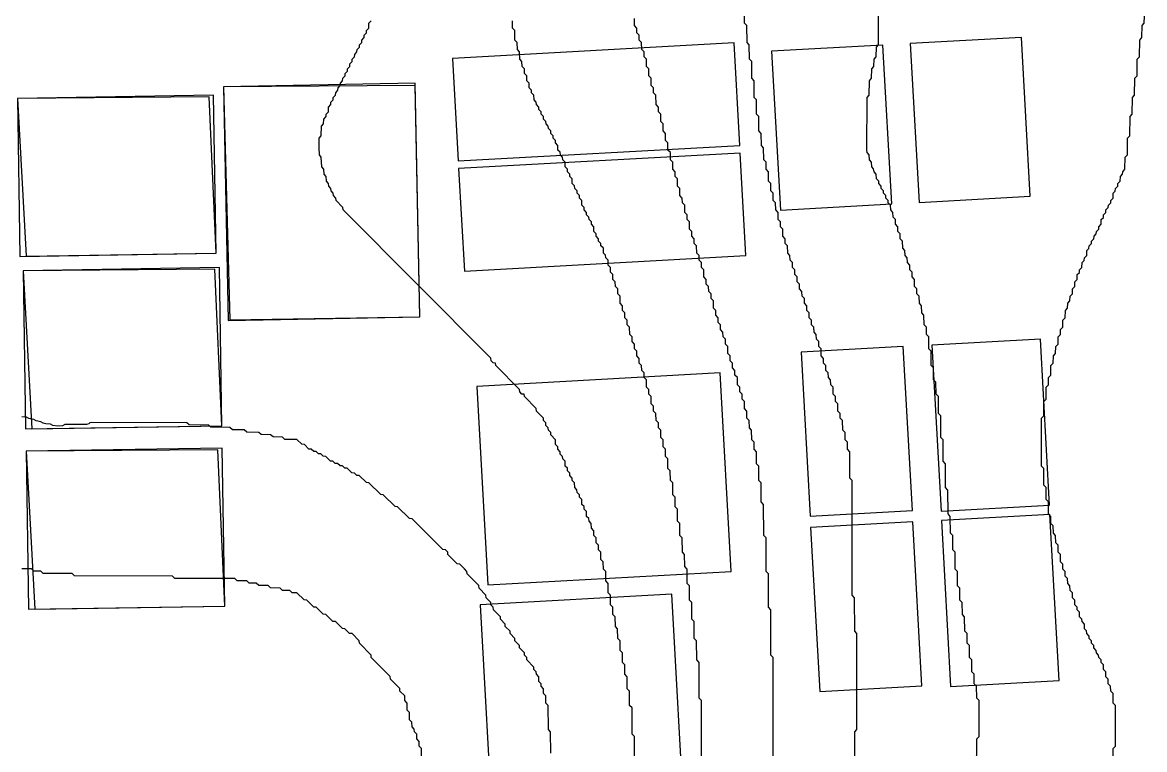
# Model space of a CAD drawing. Header units: millimetres. Extents: x 0 to 1200, y 0 to 1080.
# Drawn here: x 771.9 to 1006.4, y 159.5 to 311.4 of the extents above; entities that cross this region are included whole.
import ezdxf

# ---------------------------------------------------------------- set-up
doc = ezdxf.new("R2010")
doc.units = ezdxf.units.MM
for name, color, linetype in [('BLDG_BOX_RASTER', 1, 'Continuous'), ('BLDG_FOOTPRINT_RASTER', 12, 'Continuous'), ('CONTOUR_53', 50, 'Continuous'), ('CONTOUR_54', 40, 'Continuous'), ('CONTOUR_55', 40, 'Continuous'), ('CONTOUR_56', 30, 'Continuous'), ('CONTOUR_57', 30, 'Continuous'), ('CONTOUR_58', 22, 'Continuous'), ('CONTOUR_59', 22, 'Continuous'), ('CONTOUR_60', 14, 'Continuous')]:
    doc.layers.add(name, color=color, linetype=linetype)

msp = doc.modelspace()

# ---------------------------------------------------------------- linework, layer by layer
at = {"layer": 'BLDG_BOX_RASTER'}
for points in [[(921.79, 285.75, 110.48), (920.6, 307.17, 110.26), (861.76, 303.9, 114.89), (862.95, 282.49, 115.05), (921.79, 285.75, 110.48)], [(957.39, 307.02, 107.76), (959.23, 273.83, 107.74), (982.47, 275.12, 106.7), (980.63, 308.31, 106.96), (957.39, 307.02, 107.76)], [(953.53, 273.51, 107.98), (951.68, 306.7, 107.96), (928.44, 305.41, 109.64), (930.29, 272.22, 109.93), (953.53, 273.51, 107.98)], [(854.92, 249.95, 116.19), (853.94, 298.76, 115.33), (813.89, 297.95, 117.06), (814.87, 249.15, 117.35), (854.92, 249.95, 116.19)], [(771.37, 262.55, 117.79), (812.37, 263.2, 117.15), (811.84, 296.22, 117.11), (770.84, 295.56, 117.83), (771.37, 262.55, 117.79)], [(921.88, 284.15, 110.51), (863.04, 280.88, 115.07), (864.23, 259.46, 115.54), (923.07, 262.73, 110.96), (921.88, 284.15, 110.51)], [(772.56, 226.54, 118.15), (813.56, 227.19, 117.99), (813.04, 260.21, 117.18), (772.04, 259.56, 117.79), (772.56, 226.54, 118.15)], [(961.91, 244.03, 107.96), (963.84, 209.34, 108.15), (986.53, 210.6, 105.98), (984.6, 245.29, 106.26), (961.91, 244.03, 107.96)], [(957.85, 209.5, 108.74), (955.95, 243.74, 108.46), (934.6, 242.55, 110.41), (936.5, 208.31, 110.93), (957.85, 209.5, 108.74)], [(917.71, 238.21, 112.3), (866.84, 235.39, 116.29), (869.14, 193.92, 117.85), (920.01, 196.75, 112.88), (917.71, 238.21, 112.3)], [(773.16, 188.83, 120.42), (814.16, 189.48, 120.03), (813.64, 222.5, 118.23), (772.64, 221.85, 118.5), (773.16, 188.83, 120.42)], [(936.59, 205.9, 110.93), (938.49, 171.66, 110.87), (959.85, 172.85, 108.86), (957.95, 207.09, 108.75), (936.59, 205.9, 110.93)], [(965.84, 172.69, 108.38), (988.53, 173.95, 106.61), (986.6, 208.64, 105.99), (963.91, 207.38, 108.17), (965.84, 172.69, 108.38)], [(907.6, 191.98, 114.43), (867.54, 189.75, 118.11), (870.27, 140.63, 118.67), (910.33, 142.86, 114.49), (907.6, 191.98, 114.43)]]:
    msp.add_polyline3d(points, close=True, dxfattribs=at)
at = {"layer": 'BLDG_FOOTPRINT_RASTER'}
for points in [[(861.76, 303.9, 114.89), (862.95, 282.49, 115.05), (921.79, 285.75, 110.48), (920.6, 307.17, 110.26), (861.76, 303.9, 114.89)], [(957.39, 307.02, 107.76), (959.23, 273.83, 107.74), (982.47, 275.12, 106.7), (980.63, 308.31, 106.96), (957.39, 307.02, 107.76)], [(928.44, 305.41, 109.64), (930.29, 272.22, 109.93), (953.53, 273.51, 107.98), (951.68, 306.7, 107.96), (928.44, 305.41, 109.64)], [(813.89, 297.95, 117.06), (815.23, 249.32, 117.34), (854.92, 249.95, 116.19), (853.95, 298.25, 115.33), (813.89, 297.95, 117.06)], [(770.84, 295.56, 117.83), (772.67, 262.57, 117.78), (812.37, 263.2, 117.15), (810.9, 295.86, 117.13), (770.84, 295.56, 117.83)], [(863.04, 280.88, 115.07), (864.23, 259.46, 115.54), (923.07, 262.73, 110.96), (921.88, 284.15, 110.51), (863.04, 280.88, 115.07)], [(772.04, 259.56, 117.79), (773.87, 226.56, 118.12), (813.56, 227.19, 117.99), (812.1, 259.85, 117.2), (772.04, 259.56, 117.79)], [(961.91, 244.03, 107.96), (963.84, 209.34, 108.15), (986.53, 210.6, 105.98), (984.6, 245.29, 106.26), (961.91, 244.03, 107.96)], [(934.6, 242.55, 110.41), (936.5, 208.31, 110.93), (957.85, 209.5, 108.74), (955.95, 243.74, 108.46), (934.6, 242.55, 110.41)], [(866.84, 235.39, 116.29), (869.14, 193.92, 117.85), (920.01, 196.75, 112.88), (917.71, 238.21, 112.3), (866.84, 235.39, 116.29)], [(772.64, 221.85, 118.5), (774.47, 188.85, 120.39), (814.16, 189.48, 120.03), (812.7, 222.14, 118.26), (772.64, 221.85, 118.5)], [(936.59, 205.9, 110.93), (938.49, 171.66, 110.87), (959.85, 172.85, 108.86), (957.95, 207.09, 108.75), (936.59, 205.9, 110.93)], [(963.91, 207.38, 108.17), (965.84, 172.69, 108.38), (988.53, 173.95, 106.61), (986.6, 208.64, 105.99), (963.91, 207.38, 108.17)], [(867.54, 189.75, 118.11), (870.27, 140.63, 118.67), (910.33, 142.86, 114.49), (907.6, 191.98, 114.43), (867.54, 189.75, 118.11)]]:
    msp.add_polyline3d(points, close=True, dxfattribs=at)
at = {"layer": 'CONTOUR_53'}
msp.add_polyline3d([(999.77, 158.25, 106), (999.78, 159.75, 106), (1000.27, 160.25, 106), (1000.27, 168.75, 106), (999.79, 169.25, 106), (999.77, 171.25, 106), (999.29, 171.75, 106), (999.27, 172.75, 106), (998.79, 173.25, 106), (998.77, 174.25, 106), (998.29, 174.75, 106), (998.27, 175.75, 106), (997.79, 176.25, 106), (997.77, 177.25, 106), (997.29, 177.75, 106), (997.27, 178.25, 106), (996.79, 178.75, 106), (996.77, 179.25, 106), (996.29, 179.75, 106), (996.28, 180.25, 106), (995.79, 180.75, 106), (995.78, 181.25, 106), (995.29, 181.75, 106), (995.28, 182.25, 106), (994.8, 182.75, 106), (994.78, 183.25, 106), (994.3, 183.75, 106), (994.25, 184.3, 106), (993.8, 184.75, 106), (993.78, 185.75, 106), (993.3, 186.25, 106), (993.25, 186.8, 106), (992.8, 187.25, 106), (992.78, 188.25, 106), (992.3, 188.75, 106), (992.25, 189.3, 106), (991.8, 189.75, 106), (991.78, 190.75, 106), (991.3, 191.25, 106), (991.28, 192.25, 106), (990.8, 192.75, 106), (990.78, 193.75, 106), (990.3, 194.25, 106), (990.28, 195.25, 106), (989.8, 195.75, 106), (989.78, 196.75, 106), (989.3, 197.25, 106), (989.28, 198.25, 106), (988.8, 198.75, 106), (988.78, 200.25, 106), (988.3, 200.75, 106), (988.28, 202.25, 106), (987.8, 202.75, 106), (987.78, 204.25, 106), (987.3, 204.75, 106), (987.28, 206.25, 106), (986.8, 206.75, 106), (986.78, 208.25, 106), (986.31, 208.75, 106), (986.28, 211.25, 106), (985.8, 211.75, 106), (985.78, 214.25, 106), (985.31, 214.75, 106), (985.28, 218.25, 106), (984.81, 218.75, 106), (984.81, 228.75, 106), (985.28, 229.25, 106), (985.31, 232.25, 106), (985.78, 232.75, 106), (985.81, 235.25, 106), (986.28, 235.75, 106), (986.3, 237.25, 106), (986.78, 237.75, 106), (986.81, 239.75, 106), (987.28, 240.25, 106), (987.3, 241.75, 106), (987.78, 242.25, 106), (987.8, 243.75, 106), (988.28, 244.25, 106), (988.31, 245.75, 106), (988.78, 246.25, 106), (988.8, 247.25, 106), (989.28, 247.75, 106), (989.31, 249.25, 106), (989.78, 249.75, 106), (989.81, 251.25, 106), (990.28, 251.75, 106), (990.31, 252.75, 106), (990.78, 253.25, 106), (990.81, 254.25, 106), (991.28, 254.75, 106), (991.31, 255.75, 106), (991.78, 256.25, 106), (991.81, 257.25, 106), (992.28, 257.75, 106), (992.31, 258.75, 106), (992.75, 259.19, 106), (992.8, 259.75, 106), (993.28, 260.25, 106), (993.31, 261.25, 106), (993.75, 261.69, 106), (993.8, 262.25, 106), (994.28, 262.75, 106), (994.31, 263.75, 106), (994.75, 264.19, 106), (994.8, 264.75, 106), (995.28, 265.25, 106), (995.3, 265.75, 106), (995.78, 266.25, 106), (995.8, 266.75, 106), (996.28, 267.25, 106), (996.3, 267.75, 106), (996.78, 268.25, 106), (996.8, 268.75, 106), (997.28, 269.25, 106), (997.31, 270.25, 106), (997.75, 270.69, 106), (997.8, 271.25, 106), (998.28, 271.75, 106), (998.3, 272.25, 106), (998.78, 272.75, 106), (998.8, 273.25, 106), (999.28, 273.75, 106), (999.3, 274.25, 106), (999.78, 274.75, 106), (999.8, 275.75, 106), (1000.25, 276.2, 106), (1000.3, 276.75, 106), (1000.78, 277.25, 106), (1000.79, 277.75, 106), (1001.28, 278.25, 106), (1001.3, 279.25, 106), (1001.75, 279.7, 106), (1001.79, 280.25, 106), (1002.27, 280.75, 106), (1002.3, 283.25, 106), (1002.77, 283.75, 106), (1002.81, 287.25, 106), (1003.28, 287.75, 106), (1003.32, 291.75, 106), (1003.78, 292.25, 106), (1003.82, 295.75, 106), (1004.28, 296.25, 106), (1004.33, 299.75, 106), (1004.79, 300.25, 106), (1004.84, 303.75, 106), (1005.29, 304.25, 106), (1005.35, 307.75, 106), (1005.8, 308.25, 106), (1005.86, 310.75, 106), (1006.3, 311.25, 106), (1006.36, 312.75, 106)], dxfattribs=at)
at = {"layer": 'CONTOUR_54'}
msp.add_polyline3d([(971.27, 154.75, 108), (971.29, 161.75, 108), (971.77, 162.25, 108), (971.77, 169.75, 108), (971.29, 170.25, 108), (971.27, 172.75, 108), (970.79, 173.25, 108), (970.77, 175.25, 108), (970.29, 175.75, 108), (970.27, 178.25, 108), (969.79, 178.75, 108), (969.77, 181.25, 108), (969.29, 181.75, 108), (969.27, 183.75, 108), (968.79, 184.25, 108), (968.77, 187.25, 108), (968.29, 187.75, 108), (968.27, 190.25, 108), (967.79, 190.75, 108), (967.77, 193.25, 108), (967.29, 193.75, 108), (967.27, 196.75, 108), (966.79, 197.25, 108), (966.77, 200.75, 108), (966.29, 201.25, 108), (966.27, 204.25, 108), (965.79, 204.75, 108), (965.77, 208.25, 108), (965.29, 208.75, 108), (965.27, 213.75, 108), (964.79, 214.25, 108), (964.77, 219.25, 108), (964.29, 219.75, 108), (964.27, 224.25, 108), (963.79, 224.75, 108), (963.77, 229.25, 108), (963.29, 229.75, 108), (963.27, 233.25, 108), (962.79, 233.75, 108), (962.77, 236.25, 108), (962.29, 236.75, 108), (962.27, 239.25, 108), (961.79, 239.75, 108), (961.77, 242.75, 108), (961.3, 243.25, 108), (961.27, 245.75, 108), (960.8, 246.25, 108), (960.77, 247.75, 108), (960.3, 248.25, 108), (960.27, 250.25, 108), (959.8, 250.75, 108), (959.78, 252.25, 108), (959.3, 252.75, 108), (959.28, 254.25, 108), (958.8, 254.75, 108), (958.78, 255.75, 108), (958.31, 256.25, 108), (958.28, 257.75, 108), (957.81, 258.25, 108), (957.78, 259.25, 108), (957.31, 259.75, 108), (957.28, 260.75, 108), (956.81, 261.25, 108), (956.78, 262.25, 108), (956.32, 262.75, 108), (956.29, 263.75, 108), (955.82, 264.25, 108), (955.78, 265.75, 108), (955.32, 266.25, 108), (955.29, 267.25, 108), (954.82, 267.75, 108), (954.79, 268.75, 108), (954.32, 269.25, 108), (954.29, 270.25, 108), (953.82, 270.75, 108), (953.79, 271.75, 108), (953.33, 272.25, 108), (953.29, 273.25, 108), (952.82, 273.75, 108), (952.8, 274.25, 108), (952.33, 274.75, 108), (952.3, 275.25, 108), (951.83, 275.75, 108), (951.8, 276.25, 108), (951.34, 276.75, 108), (951.31, 277.25, 108), (950.85, 277.75, 108), (950.81, 278.25, 108), (950.36, 278.75, 108), (950.31, 279.75, 108), (949.85, 280.25, 108), (949.75, 280.87, 108), (949.37, 281.25, 108), (949.31, 282.25, 108), (948.87, 282.75, 108), (948.82, 283.75, 108), (948.39, 284.25, 108), (948.35, 284.75, 108), (948.37, 295.75, 108), (948.81, 296.25, 108), (948.86, 299.25, 108), (949.3, 299.75, 108), (949.36, 301.75, 108), (949.8, 302.25, 108), (949.85, 303.75, 108), (950.3, 304.25, 108), (950.34, 306.25, 108), (950.79, 306.75, 108), (950.8, 318.25, 108)], dxfattribs=at)
at = {"layer": 'CONTOUR_55'}
msp.add_polyline3d([(945.77, 152.25, 110), (945.79, 163.25, 110), (946.27, 163.75, 110), (946.27, 183.75, 110), (945.79, 184.25, 110), (945.77, 191.25, 110), (945.29, 191.75, 110), (945.28, 192.25, 110), (945.27, 215.75, 110), (944.78, 216.25, 110), (944.76, 221.75, 110), (944.28, 222.25, 110), (944.27, 223.75, 110), (943.78, 224.25, 110), (943.77, 225.75, 110), (943.28, 226.25, 110), (943.27, 228.25, 110), (942.78, 228.75, 110), (942.77, 229.75, 110), (942.28, 230.25, 110), (942.27, 231.75, 110), (941.78, 232.25, 110), (941.77, 233.25, 110), (941.29, 233.75, 110), (941.27, 235.25, 110), (940.78, 235.75, 110), (940.77, 236.75, 110), (940.29, 237.25, 110), (940.27, 238.25, 110), (939.79, 238.75, 110), (939.77, 239.75, 110), (939.29, 240.25, 110), (939.27, 241.25, 110), (938.79, 241.75, 110), (938.77, 243.25, 110), (938.29, 243.75, 110), (938.27, 244.75, 110), (937.79, 245.25, 110), (937.77, 246.25, 110), (937.29, 246.75, 110), (937.27, 247.75, 110), (936.79, 248.25, 110), (936.77, 249.25, 110), (936.29, 249.75, 110), (936.27, 250.75, 110), (935.79, 251.25, 110), (935.77, 252.25, 110), (935.29, 252.75, 110), (935.27, 253.75, 110), (934.79, 254.25, 110), (934.77, 255.25, 110), (934.29, 255.75, 110), (934.27, 256.75, 110), (933.79, 257.25, 110), (933.77, 258.25, 110), (933.29, 258.75, 110), (933.27, 259.75, 110), (932.79, 260.25, 110), (932.77, 261.25, 110), (932.29, 261.75, 110), (932.27, 262.75, 110), (931.79, 263.25, 110), (931.77, 264.75, 110), (931.29, 265.25, 110), (931.27, 266.25, 110), (930.79, 266.75, 110), (930.77, 268.25, 110), (930.29, 268.75, 110), (930.27, 269.75, 110), (929.79, 270.25, 110), (929.77, 271.75, 110), (929.29, 272.25, 110), (929.27, 273.75, 110), (928.79, 274.25, 110), (928.77, 275.75, 110), (928.29, 276.25, 110), (928.27, 277.75, 110), (927.79, 278.25, 110), (927.77, 280.25, 110), (927.29, 280.75, 110), (927.27, 282.25, 110), (926.79, 282.75, 110), (926.77, 285.25, 110), (926.29, 285.75, 110), (926.27, 288.25, 110), (925.79, 288.75, 110), (925.77, 291.75, 110), (925.29, 292.25, 110), (925.27, 295.25, 110), (924.79, 295.75, 110), (924.77, 299.25, 110), (924.29, 299.75, 110), (924.27, 303.25, 110), (923.8, 303.75, 110), (923.77, 306.75, 110), (923.3, 307.25, 110), (923.27, 310.75, 110), (922.8, 311.25, 110), (922.77, 314.25, 110)], dxfattribs=at)
at = {"layer": 'CONTOUR_56'}
msp.add_polyline3d([(928.76, 134.25, 112), (928.76, 178.75, 112), (928.28, 179.25, 112), (928.26, 188.75, 112), (927.78, 189.25, 112), (927.76, 196.25, 112), (927.28, 196.75, 112), (927.26, 203.75, 112), (926.78, 204.25, 112), (926.76, 210.75, 112), (926.28, 211.25, 112), (926.26, 215.25, 112), (925.78, 215.75, 112), (925.76, 218.75, 112), (925.28, 219.25, 112), (925.26, 221.75, 112), (924.78, 222.25, 112), (924.77, 223.75, 112), (924.28, 224.25, 112), (924.26, 226.25, 112), (923.78, 226.75, 112), (923.77, 228.25, 112), (923.28, 228.75, 112), (923.27, 230.25, 112), (922.78, 230.75, 112), (922.76, 232.25, 112), (922.28, 232.75, 112), (922.27, 233.75, 112), (921.78, 234.25, 112), (921.77, 235.25, 112), (921.28, 235.75, 112), (921.27, 237.25, 112), (920.78, 237.75, 112), (920.77, 238.75, 112), (920.28, 239.25, 112), (920.27, 240.25, 112), (919.78, 240.75, 112), (919.77, 241.75, 112), (919.28, 242.25, 112), (919.27, 243.75, 112), (918.78, 244.25, 112), (918.77, 245.25, 112), (918.28, 245.75, 112), (918.27, 246.75, 112), (917.78, 247.25, 112), (917.77, 248.25, 112), (917.28, 248.75, 112), (917.27, 249.75, 112), (916.78, 250.25, 112), (916.77, 251.25, 112), (916.28, 251.75, 112), (916.27, 253.25, 112), (915.78, 253.75, 112), (915.77, 254.75, 112), (915.28, 255.25, 112), (915.27, 256.25, 112), (914.78, 256.75, 112), (914.77, 257.75, 112), (914.28, 258.25, 112), (914.27, 259.75, 112), (913.78, 260.25, 112), (913.77, 261.25, 112), (913.28, 261.75, 112), (913.27, 262.75, 112), (912.78, 263.25, 112), (912.77, 264.75, 112), (912.28, 265.25, 112), (912.27, 266.25, 112), (911.78, 266.75, 112), (911.77, 267.75, 112), (911.28, 268.25, 112), (911.27, 269.75, 112), (910.78, 270.25, 112), (910.77, 271.25, 112), (910.28, 271.75, 112), (910.27, 273.25, 112), (909.78, 273.75, 112), (909.77, 274.75, 112), (909.28, 275.25, 112), (909.27, 276.75, 112), (908.78, 277.25, 112), (908.77, 278.75, 112), (908.28, 279.25, 112), (908.27, 280.25, 112), (907.78, 280.75, 112), (907.77, 282.25, 112), (907.28, 282.75, 112), (907.27, 284.25, 112), (906.78, 284.75, 112), (906.77, 286.25, 112), (906.28, 286.75, 112), (906.27, 288.25, 112), (905.78, 288.75, 112), (905.77, 290.25, 112), (905.28, 290.75, 112), (905.27, 292.25, 112), (904.78, 292.75, 112), (904.77, 293.75, 112), (904.29, 294.25, 112), (904.27, 296.25, 112), (903.78, 296.75, 112), (903.77, 297.75, 112), (903.29, 298.25, 112), (903.27, 299.75, 112), (902.79, 300.25, 112), (902.77, 301.75, 112), (902.29, 302.25, 112), (902.27, 303.75, 112), (901.79, 304.25, 112), (901.77, 305.25, 112), (901.29, 305.75, 112), (901.27, 307.25, 112), (900.79, 307.75, 112), (900.77, 308.75, 112), (900.29, 309.25, 112), (900.27, 310.25, 112), (899.79, 310.75, 112), (899.77, 312.25, 112)], dxfattribs=at)
at = {"layer": 'CONTOUR_57'}
msp.add_polyline3d([(913.76, 143.25, 114), (913.76, 169.75, 114), (913.28, 170.25, 114), (913.26, 177.75, 114), (912.78, 178.25, 114), (912.76, 182.25, 114), (912.28, 182.75, 114), (912.26, 186.25, 114), (911.78, 186.75, 114), (911.76, 190.25, 114), (911.28, 190.75, 114), (911.26, 193.75, 114), (910.78, 194.25, 114), (910.76, 197.25, 114), (910.28, 197.75, 114), (910.26, 200.25, 114), (909.78, 200.75, 114), (909.76, 203.75, 114), (909.28, 204.25, 114), (909.26, 206.75, 114), (908.78, 207.25, 114), (908.76, 209.75, 114), (908.28, 210.25, 114), (908.26, 212.25, 114), (907.78, 212.75, 114), (907.76, 215.25, 114), (907.28, 215.75, 114), (907.26, 217.75, 114), (906.78, 218.25, 114), (906.76, 220.25, 114), (906.28, 220.75, 114), (906.26, 222.25, 114), (905.78, 222.75, 114), (905.76, 224.25, 114), (905.28, 224.75, 114), (905.26, 226.25, 114), (904.78, 226.75, 114), (904.77, 227.75, 114), (904.28, 228.25, 114), (904.27, 229.75, 114), (903.78, 230.25, 114), (903.77, 231.25, 114), (903.28, 231.75, 114), (903.27, 233.25, 114), (902.78, 233.75, 114), (902.77, 234.75, 114), (902.28, 235.25, 114), (902.27, 236.75, 114), (901.78, 237.25, 114), (901.77, 238.25, 114), (901.28, 238.75, 114), (901.27, 239.75, 114), (900.78, 240.25, 114), (900.77, 241.25, 114), (900.28, 241.75, 114), (900.27, 242.75, 114), (899.78, 243.25, 114), (899.77, 244.25, 114), (899.28, 244.75, 114), (899.27, 245.75, 114), (898.78, 246.25, 114), (898.77, 247.75, 114), (898.28, 248.25, 114), (898.27, 249.25, 114), (897.78, 249.75, 114), (897.77, 250.75, 114), (897.28, 251.25, 114), (897.27, 252.25, 114), (896.78, 252.75, 114), (896.77, 254.25, 114), (896.28, 254.75, 114), (896.27, 255.75, 114), (895.78, 256.25, 114), (895.77, 257.25, 114), (895.28, 257.75, 114), (895.27, 258.75, 114), (894.78, 259.25, 114), (894.77, 260.25, 114), (894.28, 260.75, 114), (894.27, 261.75, 114), (893.78, 262.25, 114), (893.75, 262.78, 114), (893.28, 263.25, 114), (893.27, 264.25, 114), (892.78, 264.75, 114), (892.77, 265.25, 114), (892.28, 265.75, 114), (892.27, 266.25, 114), (891.78, 266.75, 114), (891.75, 267.28, 114), (891.28, 267.75, 114), (891.27, 268.75, 114), (890.78, 269.25, 114), (890.77, 269.75, 114), (890.28, 270.25, 114), (890.27, 270.75, 114), (889.78, 271.25, 114), (889.77, 271.75, 114), (889.28, 272.25, 114), (889.25, 272.79, 114), (888.79, 273.25, 114), (888.77, 274.25, 114), (888.28, 274.75, 114), (888.27, 275.25, 114), (887.78, 275.75, 114), (887.77, 276.25, 114), (887.28, 276.75, 114), (887.25, 277.29, 114), (886.79, 277.75, 114), (886.77, 278.75, 114), (886.28, 279.25, 114), (886.27, 279.75, 114), (885.79, 280.25, 114), (885.75, 280.79, 114), (885.29, 281.25, 114), (885.27, 282.25, 114), (884.78, 282.75, 114), (884.77, 283.25, 114), (884.29, 283.75, 114), (884.25, 284.29, 114), (883.79, 284.75, 114), (883.77, 285.75, 114), (883.28, 286.25, 114), (883.27, 286.75, 114), (882.79, 287.25, 114), (882.77, 287.75, 114), (882.29, 288.25, 114), (882.27, 288.75, 114), (881.79, 289.25, 114), (881.77, 289.75, 114), (881.29, 290.25, 114), (881.27, 290.75, 114), (880.79, 291.25, 114), (880.77, 291.75, 114), (880.29, 292.25, 114), (880.27, 292.75, 114), (879.79, 293.25, 114), (879.78, 293.75, 114), (879.29, 294.25, 114), (879.25, 294.8, 114), (878.8, 295.25, 114), (878.77, 296.25, 114), (878.29, 296.75, 114), (878.25, 297.3, 114), (877.8, 297.75, 114), (877.77, 298.75, 114), (877.3, 299.25, 114), (877.27, 300.25, 114), (876.8, 300.75, 114), (876.77, 301.75, 114), (876.3, 302.25, 114), (876.27, 303.25, 114), (875.8, 303.75, 114), (875.77, 305.25, 114), (875.3, 305.75, 114), (875.27, 307.25, 114), (874.8, 307.75, 114), (874.77, 309.75, 114), (874.29, 310.25, 114), (874.27, 311.75, 114)], dxfattribs=at)
at = {"layer": 'CONTOUR_58'}
msp.add_polyline3d([(899.76, 137.25, 116), (899.76, 162.25, 116), (899.27, 162.75, 116), (899.26, 168.25, 116), (898.77, 168.75, 116), (898.76, 171.75, 116), (898.28, 172.25, 116), (898.26, 174.75, 116), (897.78, 175.25, 116), (897.76, 177.25, 116), (897.28, 177.75, 116), (897.26, 179.75, 116), (896.78, 180.25, 116), (896.76, 182.25, 116), (896.28, 182.75, 116), (896.26, 184.75, 116), (895.78, 185.25, 116), (895.76, 187.25, 116), (895.28, 187.75, 116), (895.26, 189.25, 116), (894.78, 189.75, 116), (894.76, 191.75, 116), (894.28, 192.25, 116), (894.26, 194.25, 116), (893.78, 194.75, 116), (893.76, 196.75, 116), (893.28, 197.25, 116), (893.26, 198.75, 116), (892.78, 199.25, 116), (892.76, 200.75, 116), (892.28, 201.25, 116), (892.26, 202.25, 116), (891.78, 202.75, 116), (891.76, 203.75, 116), (891.28, 204.25, 116), (891.27, 205.25, 116), (890.78, 205.75, 116), (890.76, 206.75, 116), (890.28, 207.25, 116), (890.25, 207.78, 116), (889.78, 208.25, 116), (889.77, 209.25, 116), (889.28, 209.75, 116), (889.25, 210.28, 116), (888.78, 210.75, 116), (888.77, 211.75, 116), (888.28, 212.25, 116), (888.27, 212.75, 116), (887.78, 213.25, 116), (887.75, 213.78, 116), (887.28, 214.25, 116), (887.27, 215.25, 116), (886.78, 215.75, 116), (886.77, 216.25, 116), (886.28, 216.75, 116), (886.27, 217.25, 116), (885.78, 217.75, 116), (885.75, 218.29, 116), (885.29, 218.75, 116), (885.27, 219.75, 116), (884.78, 220.25, 116), (884.77, 220.75, 116), (884.28, 221.25, 116), (884.27, 221.75, 116), (883.78, 222.25, 116), (883.75, 222.78, 116), (883.28, 223.25, 116), (883.27, 224.25, 116), (882.29, 225.25, 116), (882.27, 225.75, 116), (881.78, 226.25, 116), (881.77, 226.75, 116), (881.28, 227.25, 116), (881.27, 227.75, 116), (880.78, 228.25, 116), (880.77, 228.75, 116), (879.29, 230.25, 116), (879.25, 230.78, 116), (876.79, 233.25, 116), (876.75, 233.77, 116), (876.25, 233.8, 116), (875.8, 234.25, 116), (875.75, 234.78, 116), (870.8, 239.75, 116), (870.75, 240.28, 116), (870.25, 240.31, 116), (869.81, 240.75, 116), (869.75, 241.29, 116), (838.89, 272.25, 116), (838.83, 272.75, 116), (838.75, 272.86, 116), (837.41, 274.25, 116), (837.34, 274.75, 116), (836.89, 275.25, 116), (836.84, 275.75, 116), (836.39, 276.25, 116), (836.34, 276.75, 116), (835.9, 277.25, 116), (835.84, 277.75, 116), (835.41, 278.25, 116), (835.33, 279.25, 116), (834.91, 279.75, 116), (834.84, 280.75, 116), (834.42, 281.25, 116), (834.33, 283.25, 116), (833.93, 283.75, 116), (833.86, 285.25, 116), (833.92, 287.25, 116), (834.33, 287.75, 116), (834.41, 289.75, 116), (834.83, 290.25, 116), (834.89, 291.25, 116), (835.33, 291.75, 116), (835.37, 292.25, 116), (835.81, 292.75, 116), (835.87, 293.75, 116), (836.32, 294.25, 116), (836.36, 294.75, 116), (836.81, 295.25, 116), (836.85, 295.75, 116), (837.31, 296.25, 116), (837.35, 296.75, 116), (837.81, 297.25, 116), (837.84, 297.75, 116), (838.3, 298.25, 116), (838.34, 298.75, 116), (838.8, 299.25, 116), (838.83, 299.75, 116), (839.3, 300.25, 116), (839.33, 300.75, 116), (839.8, 301.25, 116), (839.82, 301.75, 116), (840.29, 302.25, 116), (840.32, 302.75, 116), (840.79, 303.25, 116), (840.82, 303.75, 116), (841.29, 304.25, 116), (841.32, 304.75, 116), (841.79, 305.25, 116), (841.81, 305.75, 116), (842.29, 306.25, 116), (842.31, 306.75, 116), (842.79, 307.25, 116), (842.81, 307.75, 116), (843.28, 308.25, 116), (843.3, 308.75, 116), (843.78, 309.25, 116), (843.8, 309.75, 116), (844.28, 310.25, 116), (844.3, 311.25, 116), (844.78, 311.75, 116)], dxfattribs=at)
at = {"layer": 'CONTOUR_59'}
msp.add_polyline3d([(882.28, 158.75, 118), (882.26, 163.25, 118), (881.78, 163.75, 118), (881.76, 168.75, 118), (881.28, 169.25, 118), (881.26, 170.75, 118), (880.77, 171.25, 118), (880.76, 172.25, 118), (880.27, 172.75, 118), (880.25, 173.28, 118), (879.78, 173.75, 118), (879.76, 174.75, 118), (879.27, 175.25, 118), (879.25, 175.78, 118), (878.78, 176.25, 118), (878.77, 176.75, 118), (877.28, 178.25, 118), (877.27, 178.75, 118), (876.78, 179.25, 118), (876.77, 179.75, 118), (875.78, 180.75, 118), (875.77, 181.25, 118), (874.78, 182.25, 118), (874.77, 182.75, 118), (873.79, 183.75, 118), (873.77, 184.25, 118), (872.79, 185.25, 118), (872.77, 185.75, 118), (871.79, 186.75, 118), (871.77, 187.25, 118), (870.29, 188.75, 118), (870.27, 189.25, 118), (869.79, 189.75, 118), (869.77, 190.25, 118), (868.79, 191.25, 118), (868.75, 191.78, 118), (867.29, 193.25, 118), (867.25, 193.78, 118), (864.79, 196.25, 118), (864.77, 196.75, 118), (864.25, 197.28, 118), (863.25, 198.28, 118), (862.75, 198.3, 118), (860.8, 200.25, 118), (860.78, 200.75, 118), (860.28, 201.25, 118), (859.75, 201.3, 118), (853.29, 207.75, 118), (852.75, 207.8, 118), (850.29, 210.25, 118), (849.75, 210.31, 118), (847.29, 212.75, 118), (846.75, 212.81, 118), (844.29, 215.25, 118), (843.75, 215.3, 118), (842.25, 216.78, 118), (841.75, 216.8, 118), (841.25, 217.28, 118), (840.75, 217.31, 118), (839.75, 218.28, 118), (839.25, 218.3, 118), (838.75, 218.78, 118), (838.25, 218.81, 118), (837.75, 219.29, 118), (837.25, 219.31, 118), (836.75, 219.79, 118), (836.25, 219.81, 118), (835.25, 220.78, 118), (834.75, 220.81, 118), (834.25, 221.29, 118), (833.75, 221.31, 118), (833.25, 221.79, 118), (832.75, 221.81, 118), (832.25, 222.29, 118), (831.75, 222.31, 118), (830.8, 223.25, 118), (830.25, 223.31, 118), (829.25, 224.28, 118), (826.75, 224.32, 118), (826.25, 224.78, 118), (824.25, 224.83, 118), (823.75, 225.29, 118), (821.75, 225.33, 118), (821.25, 225.79, 118), (818.75, 225.84, 118), (818.25, 226.29, 118), (815.75, 226.35, 118), (815.25, 226.8, 118), (811.25, 226.87, 118), (810.75, 227.3, 118), (806.75, 227.38, 118), (806.25, 227.81, 118), (786.25, 227.88, 118), (785.95, 227.75, 118), (785.75, 227.55, 118), (785.25, 227.47, 118), (780.75, 227.44, 118), (780.25, 227.19, 118), (779.25, 227.08, 118), (778.25, 227.24, 118), (777.75, 227.48, 118), (776.75, 227.57, 118), (776.25, 227.7, 118), (775.75, 227.98, 118), (774.75, 228.17, 118), (774.25, 228.47, 118), (773.25, 228.66, 118), (772.75, 228.96, 118), (771.75, 229.06, 118)], dxfattribs=at)
at = {"layer": 'CONTOUR_60'}
msp.add_polyline3d([(855.26, 158.25, 120), (855.26, 159.75, 120), (854.78, 160.25, 120), (854.77, 161.25, 120), (854.28, 161.75, 120), (854.27, 162.75, 120), (853.78, 163.25, 120), (853.75, 163.79, 120), (853.29, 164.25, 120), (853.27, 165.25, 120), (852.79, 165.75, 120), (852.77, 167.25, 120), (852.29, 167.75, 120), (852.27, 169.25, 120), (851.78, 169.75, 120), (851.77, 170.75, 120), (850.78, 171.75, 120), (850.75, 172.28, 120), (848.79, 174.25, 120), (848.75, 174.78, 120), (844.79, 178.75, 120), (844.75, 179.28, 120), (842.29, 181.75, 120), (842.27, 182.25, 120), (840.78, 183.75, 120), (840.25, 183.79, 120), (839.25, 184.77, 120), (838.75, 184.79, 120), (837.28, 186.25, 120), (836.75, 186.29, 120), (835.28, 187.75, 120), (834.75, 187.79, 120), (833.28, 189.25, 120), (832.75, 189.29, 120), (831.28, 190.75, 120), (830.75, 190.79, 120), (829.25, 192.27, 120), (828.25, 192.28, 120), (827.75, 192.77, 120), (826.25, 192.79, 120), (825.75, 193.27, 120), (823.75, 193.29, 120), (823.25, 193.77, 120), (821.25, 193.79, 120), (820.75, 194.27, 120), (819.25, 194.29, 120), (818.75, 194.77, 120), (816.75, 194.79, 120), (816.25, 195.27, 120), (803.75, 195.3, 120), (803.25, 195.77, 120), (782.75, 195.81, 120), (782.25, 196.28, 120), (776.25, 196.32, 120), (775.75, 196.78, 120), (774.25, 196.81, 120), (773.75, 197.28, 120), (771.75, 197.31, 120)], dxfattribs=at)

doc.saveas('drawing.dxf')
